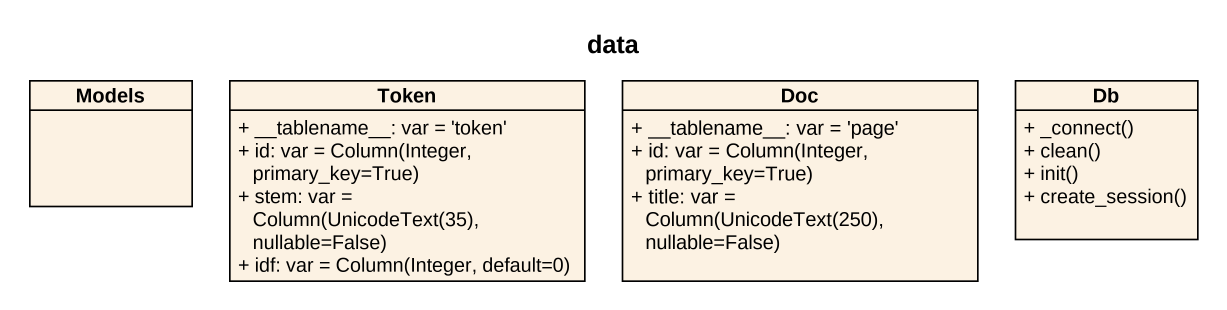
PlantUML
@startuml
title data
hide circle
hide empty members
skinparam classAttributeIconSize 0
class Models
class Token {
  + ~__tablename~__: var = 'token'
  {field} + id: var = Column(Integer, primary_key=True)
  {field} + stem: var = Column(UnicodeText(35), nullable=False)
  {field} + idf: var = Column(Integer, default=0)
}
class Doc {
  + ~__tablename~__: var = 'page'
  {field} + id: var = Column(Integer, primary_key=True)
  {field} + title: var = Column(UnicodeText(250), nullable=False)
}
class Db {
  + _connect()
  + clean()
  + init()
  + create_session()
}
@enduml
